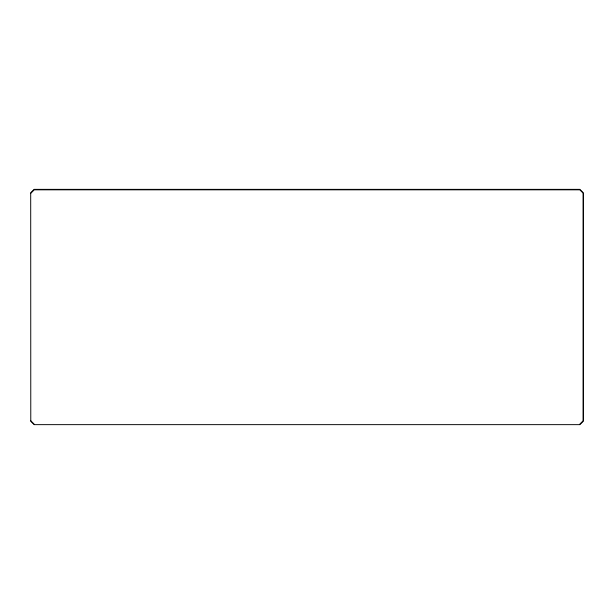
<?xml version="1.0" encoding="UTF-8"?>
<svg xmlns="http://www.w3.org/2000/svg" width="614" height="614" viewBox="0 0 614 614"><rect width="100%" height="100%" fill="white"/><g stroke="black" fill="none" stroke-linecap="round" stroke-linejoin="round"><path stroke-width="0.92" d="M30.777 193.28L34.23 189.826L579.846 189.826L583.3 193.28L583.3 421.189L579.846 424.642L34.23 424.642L30.777 421.189L30.7 192.811L34.154 189.358L579.769 189.358L583.223 192.811L583.223 420.72L579.769 424.174M30.7 420.72L34.154 424.174"/></g></svg>
